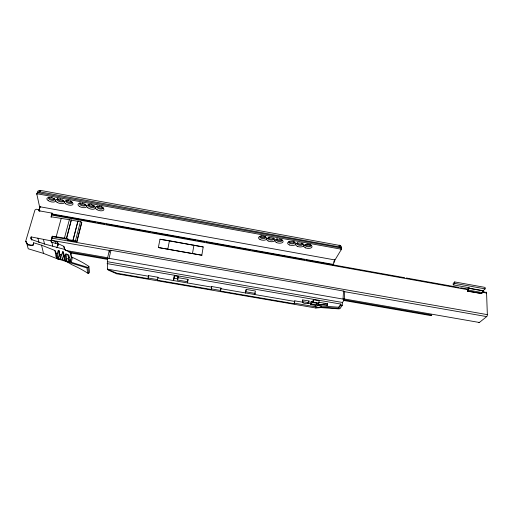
<?xml version="1.0" encoding="UTF-8"?>
<svg xmlns="http://www.w3.org/2000/svg" width="513" height="513" viewBox="0 0 513 513"><rect width="100%" height="100%" fill="white"/><g stroke="black" fill="none" stroke-linecap="round" stroke-linejoin="round"><path stroke-width="0.77" d="M340.055 308.454L342.242 305.427L342.434 302.471L344.197 300.009L344.704 292A1.68 0.712 3.9 0 0 343.543 291.057L110.962 250.254A1.776 0.75 12.7 0 0 109.256 250.729L107.364 258.808L107.397 269.024A1.744 0.699 12.3 0 0 107.429 269.152L107.486 269.274A1.725 0.628 28 0 0 107.833 269.678L108.006 269.825A1.821 0.66 28 0 0 108.621 270.229M344.197 300.009A1.686 0.699 3.9 0 0 343.037 299.079L343.543 291.057M318.971 302.272L327.589 303.76L327.506 304.857L327.102 305.466L322.799 304.722L317.611 305.107L316.091 307.486L321.26 307.075L338.58 308.307L338.657 307.216L340.889 304.081L107.089 263.592M338.58 308.307L340.818 305.184L340.889 304.081M211.734 286.53L211.58 287.1L157.921 277.854L157.978 277.257L148.552 275.635L148.507 276.231L107.429 269.152L116.784 273.217L148.033 278.591L148.071 277.995L157.517 279.617L157.459 280.213L211.215 289.454L211.734 286.53L220.975 288.12L220.449 291.044L294.263 303.734L294.795 300.842L303.196 302.292M341.151 249.78L341.286 247.753A4.649 2.225 3.8 0 0 340.132 245.528L40.559 190.426L39.482 190.554A5.124 2.334 16.7 0 0 37.481 192.304L36.872 194.35L39.565 206.694L334.983 259.963L341.151 249.78A4.655 2.219 3.8 0 0 341.325 249.215A5.771 4.784 -7.9 0 0 341.203 248.036A4.655 2.219 3.8 0 0 340.029 246.997L40.123 191.907L39.046 192.035A5.124 2.328 16.6 0 0 37.455 192.612A6.342 5.021 26 0 0 36.898 193.728A5.13 2.321 16.6 0 0 36.872 194.35M339.151 246.522L339.253 245.054M340.029 246.997L340.132 245.528M334.643 261.617L334.598 259.918L334.643 261.617L332.982 264.349A2.668 0.545 -79.7 0 0 332.764 264.817M327.102 305.466L327.589 303.76M320.991 307.12L321.08 305.972L316.97 305.261M327.506 304.857C326.435 302.535 314.988 306.845 318.894 303.1L319.08 300.733L313.347 299.739L312.872 302.561L317.38 303.337L316.463 304.786L310.993 303.843L310.551 304.555L316.008 305.498L315.219 306.742L294.565 303.189M315.219 306.742L315.348 305.177M316.463 304.786L316.592 303.215M312.872 302.561L313.347 299.739M310.551 304.555L311.192 301.484L313.533 301.888M310.993 303.843L311.192 301.484M308.89 302.696L309.031 301.009L302.753 299.925L302.599 301.612A3.245 1.321 5.3 0 0 304.966 303.465A3.245 1.321 5.3 0 0 308.89 302.696L302.599 301.612M57.828 245.15L57.668 242.283L51.685 240.251L52.262 236.23L66.421 238.34L67.947 238.737L67.806 240.187L76.912 241.79L81.772 222.309L80.477 221.507L77.95 221.052L72.981 240.417L67.742 239.5M294.263 303.734L294.795 300.842M254.878 292.955L254.679 294.533L255.442 291.038L246.195 289.441L245.451 292.942L246.195 289.441M174.337 275.808L173.554 280.553L174.337 275.808L178.184 276.469L177.569 280.021L187.611 281.752L188.021 279.38L177.998 277.648M220.449 291.044L220.975 288.12M211.215 289.454L211.58 287.1M177.569 280.021L178.184 276.469M201.827 255.237L203.206 246.958L169.425 240.744L159.998 239.244L158.344 247.529L201.827 255.237L158.344 247.529M192.497 253.403L193.94 245.124M187.611 281.752L187.386 282.932L188.021 279.38M167.828 249.029L169.425 240.744M157.459 280.213L157.978 277.257M148.033 278.591L148.552 275.635M107.364 258.808A1.783 0.737 12.6 0 1 109.077 258.347L110.962 250.254M76.912 241.79L75.507 240.603L80.477 221.507M65.452 260.931A151.566 144.743 -18.6 0 1 71.64 264.586A125.422 110.308 -22.5 0 1 87.582 273.083L88.627 273.41L87.947 267.472L71.307 262.284A1.007 0.372 22.1 0 1 70.287 261.566L71.57 256.654L70.922 252.486A131.879 115.483 -21.5 0 0 65.658 250.338L65.401 249.626L44.772 244.073L32.075 239.738A2.058 1.738 -7.3 0 1 30.921 237.769L31.171 236.916L50.986 240.834L51.217 241.95L55.391 243.406L57.533 243.617M71.307 262.284L72.378 257.391A1.045 0.359 29.4 0 1 71.551 256.622M76.828 241.386L81.772 222.309M72.981 240.417L77.95 221.052M70.294 261.572L69.627 257.449L70.922 252.486M66.421 238.34L71.32 220L51.056 216.775L52.082 213.139L38.642 210.721L38.937 209.714L36.256 209.233L34.942 210.029L25.65 241.399L28.016 244.951L32.018 245.65L33.223 245.099L33.653 242.784L41.553 245.176L54.91 250.472L56.225 253.268L57.321 258.751L86.986 267.991L87.582 273.083M66.613 238.5L71.32 220M67.806 240.187L68.005 239.424L52.352 236.673M64.458 237.994L69.383 219.654M55.391 243.406L55.789 241.95M56.135 236.91L61.175 218.583M50.986 240.834L52.262 236.23M51.217 241.95L51.685 240.251M51.114 217.345L51.755 215.075A1.629 0.321 -80.2 0 1 52.3 214.485L96.002 222.321M33.223 245.099L33.653 242.784M39.899 211.099L39.315 208.451L39.995 206.803A4.97 2.187 16.4 0 0 40.303 206.425M39.315 208.451L39.995 206.803M39.046 192.035L39.482 190.554M40.123 191.907L40.559 190.426M67.985 254.57L69.21 261.713L66.03 260.726L66.741 258.603L65.933 253.929L67.985 254.57L68.434 257.077L69.627 257.449M66.03 260.726L65.215 256.07L65.933 253.929M62.451 259.61L63.522 256.436L62.676 251.736L63.388 251.96L64.882 260.367L62.451 259.61L61.592 254.942L62.676 251.736M58.123 258.257L59.207 255.089L58.296 250.37L59.014 250.594L60.553 259.014L58.123 258.257L57.2 253.569L58.296 250.37M468.497 287.633L467.542 289.781L467.58 291.237L481.758 293.564A2.058 0.859 -79.4 0 0 482.335 292.628L483.06 290.73L485.151 288.877L485.099 287.415L454.704 281.938L453.21 283.407L453.229 284.869L469.478 287.787L468.324 290.121A2.065 0.821 -79.4 0 1 467.773 291.063L467.58 291.237M56.776 247.811L58.36 243.81L63.83 246.323L65.273 250.357L107.826 257.782M468.972 288.351L482.99 290.871M333.501 262.252L334.745 260.194M109.051 270.441L116.804 273.807L315.841 308.005L316.168 307.499M317.688 305.12L318.079 304.51M315.841 308.005L320.914 307.601L321.26 307.075M322.799 304.722L323.196 304.113M88.627 273.41L89.551 272.326L88.89 266.375A129.994 114.053 -21.9 0 0 72.551 257.481M87.947 267.472L88.89 266.375M469.062 288.178L483.118 290.666M453.229 284.869L454.723 283.4L454.704 281.938M478.866 322.446A1.507 0.635 -80.6 0 0 479.354 322.478L486.702 316.611A1.539 0.66 -80.3 0 0 487.35 314.636L486.574 293.051A1.52 0.641 -79.4 0 0 485.939 292.198M25.65 241.399L27.894 244.502L31.902 245.201L33.108 244.656M61.489 259.321L59.271 259.572L43.49 253.39L28.228 248.779L26.253 241.617M321.08 305.972L338.657 307.216M320.914 307.601L338.42 308.845A1.661 0.667 4.2 0 0 339.882 308.608M39.565 206.694L39.956 207.175A4.976 2.18 16.4 0 1 39.572 208.24M211.369 288.883L220.622 290.473M68.453 251.864L107.858 258.719M344.294 299.855L431.773 315.078L431.151 315.662L343.665 300.451M70.159 252.896L107.204 259.334M107.525 261.72L342.434 302.471M340.818 305.184L342.242 305.427M313.148 302.106L318.894 303.1M173.894 278.187L177.754 278.854M245.887 291.807L255.147 293.404M307.774 303.08L310.833 303.606M220.802 288.691L294.494 301.387M51.864 238.115L487.35 314.636M51.704 240.334L110.385 250.626M343.12 291.435L486.702 316.611M343.678 298.848L479.354 322.478M109.077 258.347L343.037 299.079M72.942 240.148L75.507 240.603M467.773 291.063L481.758 293.564M71.512 220.173L77.982 221.327M159.998 239.244L203.206 246.958M454.723 283.4L485.151 288.877M51.858 213.883L332.982 264.349M97.579 222.61L104.665 223.88M106.242 224.162L150.341 232.075M151.919 232.357L196.017 240.27M197.595 240.552L204.681 241.828M206.258 242.11L250.357 250.023M251.934 250.306L304.696 259.77M306.274 260.059L404.719 277.719M406.29 278.001L459.058 287.472M460.629 287.755L467.721 289.024M482.682 291.711L485.048 292.134M51.755 215.075L468.452 289.8M481.848 292.205L486.574 293.051M468.324 290.121L482.335 292.628M37.455 192.612L341.203 248.036M36.898 193.728L341.325 249.215M334.983 259.963L334.502 260.271A4.508 2.078 3.8 0 0 334.495 261.341M66.741 258.603L68.768 259.238L69.21 261.713M56.225 253.268L57.2 253.569M59.014 250.594L59.662 254.339L61.592 254.942M65.215 256.07L64.048 255.711L63.388 251.96M59.207 255.089L59.912 255.307M63.522 256.436L64.228 256.654L64.882 260.367M56.007 255.961L57.321 258.751M27.894 244.502L28.016 244.951M31.902 245.201L32.018 245.65M30.921 237.769L31.473 239.898M31.171 236.916L31.953 239.949M37.924 238.103L39.026 242.687M41.553 245.176L43.49 253.39M43.477 239.52L44.509 244.085M38.937 209.714L39.27 211.215M51.954 242.251L52.749 246.137M54.91 250.472L56.539 258.565M57.668 242.283L58.245 245.329M52.082 213.139L52.364 214.626M59.662 254.339L60.553 259.014M63.83 246.323L64.189 248.356M109.256 250.729L109.333 252.274M116.784 273.217L116.804 273.807M301.791 242.963A2.918 1.404 5.4 0 1 302.17 244.97A2.918 1.404 5.4 0 1 298.079 244.861A2.918 1.404 5.4 0 1 297.687 242.854M302.856 243.463A2.918 1.404 5.4 0 1 299.842 244.335A2.918 1.404 5.4 0 1 297.136 242.867M309.91 244.444A2.918 1.398 5.1 0 1 310.339 246.387A2.918 1.398 5.1 0 1 306.396 246.432A2.918 1.398 5.1 0 1 305.536 244.489M306.492 244.085A2.918 1.398 5.1 0 1 308.242 244.002M310.942 244.932A2.911 1.398 5.1 0 1 307.903 245.798A2.911 1.398 5.1 0 1 305.222 244.335M294.263 241.86A2.918 1.404 5.8 0 1 293.641 243.675A2.918 1.404 5.8 0 1 289.755 243.271A2.918 1.404 5.8 0 1 289.55 241.373M293.276 241.328A2.918 1.404 5.8 0 1 293.654 241.482M294.757 241.989A2.918 1.411 5.8 0 1 291.756 242.867A2.918 1.411 5.8 0 1 289.024 241.392M265.401 236.782A2.931 1.417 7.2 0 1 262.727 238.577A2.931 1.417 7.2 0 1 260.2 236.236M260.444 236.07A2.931 1.417 7.2 0 1 261.919 235.704M262.829 235.73A2.931 1.417 7.2 0 1 263.284 235.794M264.535 236.179A2.931 1.417 7.2 0 1 264.881 236.365M54.352 198.781A3.187 1.449 16.2 0 1 53.16 200.359A3.187 1.449 16.2 0 1 49.197 199.185A3.187 1.449 16.2 0 1 49.133 197.229M51.717 197.274A3.187 1.449 16.2 0 1 52.198 197.422M53.839 198.268A3.187 1.449 16.2 0 1 54.128 198.518M54.654 198.954A3.187 1.449 16.3 0 1 51.351 199.127A3.187 1.449 16.3 0 1 48.722 197.191M63.125 200.378A3.168 1.449 15.9 0 1 61.893 201.949A3.168 1.449 15.9 0 1 57.95 200.775A3.168 1.449 15.9 0 1 57.931 198.832M60.034 198.775A3.168 1.449 15.9 0 1 60.515 198.877M62.618 199.865A3.168 1.449 15.9 0 1 62.907 200.115M63.394 200.545A3.168 1.449 15.9 0 1 60.085 200.718A3.168 1.449 15.9 0 1 57.494 198.787M71.871 201.968A3.155 1.449 15.6 0 1 70.467 203.539A3.155 1.449 15.6 0 1 66.491 202.193A3.155 1.449 15.6 0 1 67.049 200.339M68.332 200.301A3.155 1.449 15.6 0 1 68.806 200.371M70.223 200.795A3.155 1.449 15.6 0 1 70.653 200.993M71.378 201.462A3.155 1.449 15.6 0 1 71.653 201.712M72.109 202.128A3.155 1.449 15.6 0 1 68.793 202.302A3.155 1.449 15.6 0 1 66.241 200.384M84.953 203.93A3.129 1.449 15.1 0 1 84.619 205.905A3.129 1.449 15.1 0 1 80.432 204.982A3.129 1.449 15.1 0 1 80.304 202.904M82.413 202.847A3.129 1.449 15.1 0 1 82.894 202.956M93.648 205.514A3.116 1.449 14.8 0 1 93.154 207.502A3.116 1.449 14.8 0 1 88.89 206.399A3.116 1.449 14.8 0 1 89.365 204.405M91.134 204.437A3.116 1.449 14.8 0 1 91.609 204.54M92.526 204.854A3.116 1.449 14.8 0 1 92.949 205.053M94.437 205.976A3.116 1.456 14.8 0 1 91.173 206.393A3.116 1.456 14.8 0 1 88.48 204.43M85.78 204.398A3.129 1.456 15.1 0 1 82.522 204.815A3.129 1.456 15.1 0 1 79.797 202.847M102.318 207.092A3.104 1.449 14.4 0 1 101.779 209.073A3.104 1.449 14.4 0 1 97.534 207.97A3.104 1.449 14.4 0 1 98.06 205.982M99.349 205.95A3.104 1.449 14.4 0 1 99.823 206.021M101.215 206.438A3.104 1.449 14.4 0 1 101.997 206.854M103.068 207.547A3.104 1.456 14.5 0 1 99.791 207.957A3.104 1.456 14.5 0 1 97.143 206.008M281.284 239.347A2.924 1.411 6.4 0 1 281.009 241.379A2.924 1.411 6.4 0 1 276.815 240.783A2.924 1.411 6.4 0 1 277.52 238.814M279.707 238.782A2.924 1.411 6.4 0 1 280.149 238.885M281.983 239.885A2.924 1.417 6.4 0 1 278.694 240.507A2.924 1.417 6.4 0 1 276.347 238.859M273.096 237.859A2.931 1.417 6.8 0 1 273.185 239.77A2.931 1.417 6.8 0 1 269.325 239.667A2.931 1.417 6.8 0 1 268.408 237.731M268.658 237.57A2.931 1.417 6.8 0 1 269.716 237.243M273.948 238.199A2.924 1.417 6.8 0 1 271.236 239.109A2.924 1.417 6.8 0 1 268.299 237.827M265.766 236.711A2.931 1.424 7.2 0 1 263.079 237.628A2.931 1.424 7.2 0 1 260.117 236.339M309.031 301.009A3.238 1.327 5.3 0 1 308.691 301.394M302.83 300.785A3.238 1.327 5.3 0 1 302.753 299.925M482.951 291.923A1.488 0.609 -1.1 0 1 483.939 292.134M259.982 239.481A4.149 2.001 7.2 0 0 266.702 238.949A4.149 2.001 7.2 0 0 261.252 236.172A4.149 2.001 7.2 0 0 259.982 239.481M297.534 246.432A4.123 1.975 5.4 0 0 303.933 245.394A4.123 1.975 5.4 0 0 298.027 243.04A4.123 1.975 5.4 0 0 297.534 246.432M289.441 244.964A4.13 1.981 5.8 0 0 295.815 243.919A4.13 1.981 5.8 0 0 289.864 241.559A4.13 1.981 5.8 0 0 289.441 244.964M305.601 247.894A4.123 1.969 5.1 0 0 312.032 246.868A4.123 1.969 5.1 0 0 306.165 244.521A4.123 1.969 5.1 0 0 305.601 247.894M97.06 209.734A4.386 2.046 14.4 0 0 103.902 209.689A4.386 2.046 14.4 0 0 98.009 206.316A4.386 2.046 14.4 0 0 97.06 209.734M87.915 207.842A4.405 2.046 14.7 0 0 95.123 208.413A4.405 2.046 14.7 0 0 89.935 204.751A4.405 2.046 14.7 0 0 87.915 207.842M268.152 240.963A4.142 1.994 6.8 0 0 274.891 240.437A4.142 1.994 6.8 0 0 269.498 237.673A4.142 1.994 6.8 0 0 268.152 240.963M79.246 206.271A4.431 2.046 15.1 0 0 86.46 206.842A4.431 2.046 15.1 0 0 81.195 203.161A4.431 2.046 15.1 0 0 79.246 206.271M56.988 202.231A4.482 2.039 15.9 0 0 64.208 202.802A4.482 2.039 15.9 0 0 58.751 199.076A4.482 2.039 15.9 0 0 56.988 202.231M65.715 203.815A4.463 2.046 15.6 0 0 72.936 204.386A4.463 2.046 15.6 0 0 67.556 200.679A4.463 2.046 15.6 0 0 65.715 203.815M48.235 200.641A4.508 2.039 16.2 0 0 55.462 201.211A4.508 2.039 16.2 0 0 49.928 197.473A4.508 2.039 16.2 0 0 48.235 200.641M276.302 242.444A4.136 1.994 6.4 0 0 283.061 241.918A4.136 1.994 6.4 0 0 277.719 239.167A4.136 1.994 6.4 0 0 276.302 242.444"/></g></svg>
